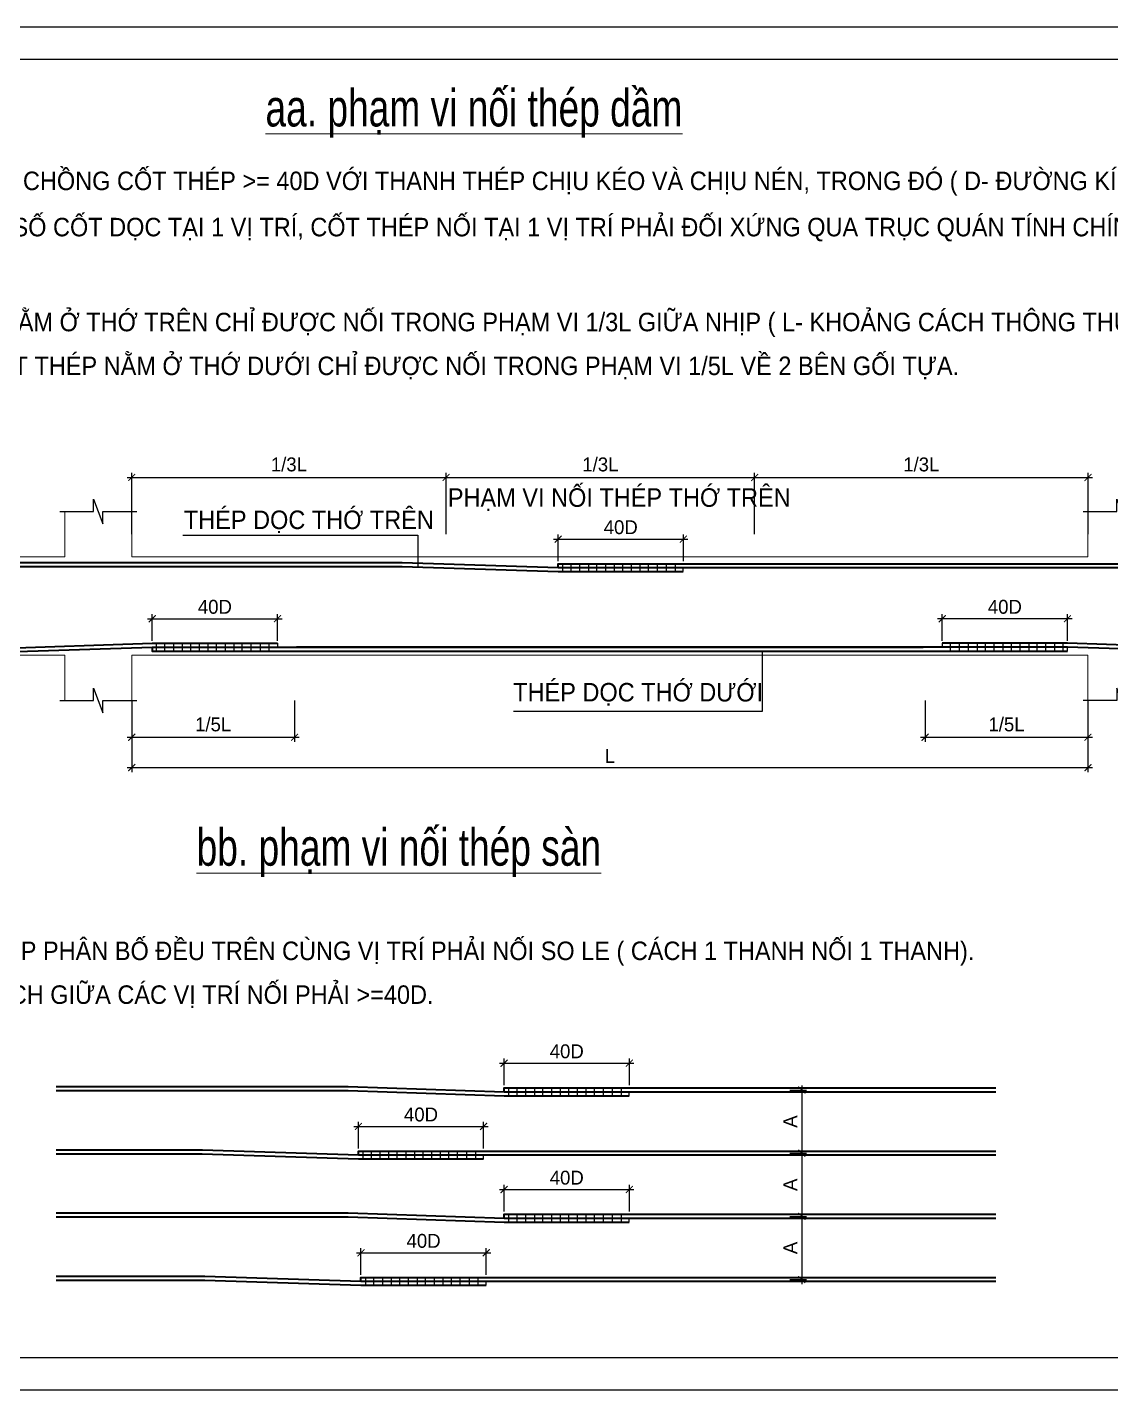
# Model space of a CAD drawing. Extents: x -1855204 to -1466800, y -1308584 to -996495.
# Drawn here: x -1582709 to -1559292, y -1047101 to -1017655 of the extents above; entities that cross this region are included whole.
import ezdxf
from ezdxf.enums import TextEntityAlignment as Align

# ---------------------------------------------------------------- set-up
doc = ezdxf.new("R2010")
doc.units = 0
doc.header["$LTSCALE"] = 150
doc.header["$PDMODE"] = 35
doc.layers.get('0').update_dxf_attribs({"lineweight": 18})
doc.layers.get('Defpoints').update_dxf_attribs({"lineweight": 18})
for name, color, linetype, lineweight in [('05.Text', 253, 'Continuous', 18), ('11.Khung bo', 32, 'Continuous', 50), ('12.Khung', 36, 'Continuous', 25), ('4', 4, 'Continuous', 35), ('LS-TEXT', 60, 'Continuous', 20)]:
    doc.layers.add(name, color=color, linetype=linetype, lineweight=lineweight)
for name, color, linetype in [('DIM', 1, 'Continuous'), ('KT', 8, 'Continuous'), ('TEXT', 2, 'Continuous'), ('TUONG', 31, 'Continuous')]:
    doc.layers.add(name, color=color, linetype=linetype)
doc.styles.add('AVANTH', font='')
doc.styles.add('KCVN-LEADER', font='vnromadi.shx', dxfattribs={"width": 0.7, "height": 4})
doc.styles.get('AVANTH').set_extended_font_data('.VnAvantH')
doc.dimstyles.new('LI50', dxfattribs={"dimscale": 100, "dimtxt": 3, "dimasz": 1.5, "dimexe": 1, "dimexo": 0, "dimgap": 1, "dimtad": 1, "dimdec": 0, "dimlfac": 0.5, "dimzin": 0, "dimdsep": 46, "dimtxsty": 'AVANTH', "dimblk1": 'ARCHTICK', "dimblk2": 'ARCHTICK', "dimsah": 1, "dimcen": 0, "dimdle": 1, "dimclrd": 8, "dimclre": 8, "dimclrt": 256, "dimadec": 0, "dimazin": 0, "dimtfac": 0.5, "dimtdec": 0, "dimtmove": 0, "dimatfit": 3, "dimldrblk": 'ARCHTICK', "dimfxl": 1, "dimtolj": 1, "dimtzin": 0, "dimarcsym": 0})

# ---------------------------------------------------------------- blocks, each defined once
blk = doc.blocks.new('_ArchTick')
at = {"layer": 'DIM', "color": 0, "const_width": 0.15}
blk.add_lwpolyline([(-0.5, -0.5), (0.5, 0.5)], dxfattribs=at)
blk = doc.blocks.new('*D142')
at = {"layer": 'Defpoints', "color": 0, "transparency": 16777216}
for p in [(-1562934, -1030438), (-1562934, -1030912), (-1560227, -1030912)]:
    blk.add_point(p, dxfattribs=at)
at = {"layer": 'TEXT', "color": 8, "lineweight": -2, "transparency": 16777216}
for p, q in [((-1560127, -1030438), (-1563034, -1030438)), ((-1562934, -1030912), (-1562934, -1030338)), ((-1560227, -1030912), (-1560227, -1030338))]:
    blk.add_line(p, q, dxfattribs=at)
at = {"layer": 'TEXT', "color": 8, "lineweight": -2, "transparency": 16777216, "xscale": 150, "yscale": 150, "zscale": 150, "rotation": 180}
blk.add_blockref('_ArchTick', (-1562934, -1030438), dxfattribs=at)
at = {"layer": 'TEXT', "color": 8, "lineweight": -2, "transparency": 16777216, "xscale": 150, "yscale": 150, "zscale": 150}
blk.add_blockref('_ArchTick', (-1560227, -1030438), dxfattribs=at)
at = {"layer": 'TEXT', "transparency": 16777216, "insert": (-1561580, -1030182), "char_height": 300, "attachment_point": 5, "style": 'AVANTH'}
blk.add_mtext('\\A1;40d', dxfattribs=at)
blk = doc.blocks.new('*D143')
at = {"layer": 'Defpoints', "color": 0, "transparency": 16777216}
for p in [(-1580451, -1032207), (-1559784, -1032207), (-1559784, -1033656)]:
    blk.add_point(p, dxfattribs=at)
at = {"layer": 'TEXT', "color": 8, "lineweight": -2, "transparency": 16777216}
for p, q in [((-1580451, -1032207), (-1580451, -1033756)), ((-1559784, -1032207), (-1559784, -1033756)), ((-1580551, -1033656), (-1559684, -1033656))]:
    blk.add_line(p, q, dxfattribs=at)
at = {"layer": 'TEXT', "color": 8, "lineweight": -2, "transparency": 16777216, "xscale": 150, "yscale": 150, "zscale": 150, "rotation": 180}
blk.add_blockref('_ArchTick', (-1580451, -1033656), dxfattribs=at)
at = {"layer": 'TEXT', "color": 8, "lineweight": -2, "transparency": 16777216, "xscale": 150, "yscale": 150, "zscale": 150}
blk.add_blockref('_ArchTick', (-1559784, -1033656), dxfattribs=at)
at = {"layer": 'TEXT', "transparency": 16777216, "insert": (-1570117, -1033406), "char_height": 300, "attachment_point": 5, "style": 'AVANTH'}
blk.add_mtext('\\A1;L', dxfattribs=at)
blk = doc.blocks.new('*D144')
at = {"layer": 'Defpoints', "color": 0, "transparency": 16777216}
for p in [(-1563304, -1032207), (-1559784, -1032207), (-1559784, -1032999)]:
    blk.add_point(p, dxfattribs=at)
at = {"layer": 'TEXT', "color": 8, "lineweight": -2, "transparency": 16777216}
for p, q in [((-1563304, -1032207), (-1563304, -1033099)), ((-1559784, -1032207), (-1559784, -1033099)), ((-1563404, -1032999), (-1559684, -1032999))]:
    blk.add_line(p, q, dxfattribs=at)
at = {"layer": 'TEXT', "color": 8, "lineweight": -2, "transparency": 16777216, "xscale": 150, "yscale": 150, "zscale": 150, "rotation": 180}
blk.add_blockref('_ArchTick', (-1563304, -1032999), dxfattribs=at)
at = {"layer": 'TEXT', "color": 8, "lineweight": -2, "transparency": 16777216, "xscale": 150, "yscale": 150, "zscale": 150}
blk.add_blockref('_ArchTick', (-1559784, -1032999), dxfattribs=at)
at = {"layer": 'TEXT', "transparency": 16777216, "insert": (-1561544, -1032723), "char_height": 300, "attachment_point": 5, "style": 'AVANTH'}
blk.add_mtext('\\A1;1/5L', dxfattribs=at)
blk = doc.blocks.new('*D157')
at = {"layer": 'Defpoints', "color": 0, "transparency": 16777216}
for p in [(-1580451, -1032207), (-1576931, -1032207), (-1576931, -1032999)]:
    blk.add_point(p, dxfattribs=at)
at = {"layer": 'TEXT', "color": 8, "lineweight": -2, "transparency": 16777216}
for p, q in [((-1580451, -1032207), (-1580451, -1033099)), ((-1576931, -1032207), (-1576931, -1033099)), ((-1580551, -1032999), (-1576831, -1032999))]:
    blk.add_line(p, q, dxfattribs=at)
at = {"layer": 'TEXT', "color": 8, "lineweight": -2, "transparency": 16777216, "xscale": 150, "yscale": 150, "zscale": 150, "rotation": 180}
blk.add_blockref('_ArchTick', (-1580451, -1032999), dxfattribs=at)
at = {"layer": 'TEXT', "color": 8, "lineweight": -2, "transparency": 16777216, "xscale": 150, "yscale": 150, "zscale": 150}
blk.add_blockref('_ArchTick', (-1576931, -1032999), dxfattribs=at)
at = {"layer": 'TEXT', "transparency": 16777216, "insert": (-1578691, -1032723), "char_height": 300, "attachment_point": 5, "style": 'AVANTH'}
blk.add_mtext('\\A1;1/5L', dxfattribs=at)
blk = doc.blocks.new('*D145')
at = {"layer": 'Defpoints', "color": 0, "transparency": 16777216}
for p in [(-1577301, -1030438), (-1580008, -1030912), (-1577301, -1030912)]:
    blk.add_point(p, dxfattribs=at)
at = {"layer": 'TEXT', "color": 8, "lineweight": -2, "transparency": 16777216}
for p, q in [((-1580108, -1030438), (-1577201, -1030438)), ((-1580008, -1030912), (-1580008, -1030338)), ((-1577301, -1030912), (-1577301, -1030338))]:
    blk.add_line(p, q, dxfattribs=at)
at = {"layer": 'TEXT', "color": 8, "lineweight": -2, "transparency": 16777216, "xscale": 150, "yscale": 150, "zscale": 150, "rotation": 180}
blk.add_blockref('_ArchTick', (-1580008, -1030438), dxfattribs=at)
at = {"layer": 'TEXT', "color": 8, "lineweight": -2, "transparency": 16777216, "xscale": 150, "yscale": 150, "zscale": 150}
blk.add_blockref('_ArchTick', (-1577301, -1030438), dxfattribs=at)
at = {"layer": 'TEXT', "transparency": 16777216, "insert": (-1578654, -1030182), "char_height": 300, "attachment_point": 5, "style": 'AVANTH'}
blk.add_mtext('\\A1;40d', dxfattribs=at)
blk = doc.blocks.new('*D146')
at = {"layer": 'Defpoints', "color": 0, "transparency": 16777216}
for p in [(-1568529, -1028717), (-1571235, -1029192), (-1568529, -1029192)]:
    blk.add_point(p, dxfattribs=at)
at = {"layer": 'TEXT', "color": 8, "lineweight": -2, "transparency": 16777216}
for p, q in [((-1571335, -1028717), (-1568429, -1028717)), ((-1571235, -1029192), (-1571235, -1028617)), ((-1568529, -1029192), (-1568529, -1028617))]:
    blk.add_line(p, q, dxfattribs=at)
at = {"layer": 'TEXT', "color": 8, "lineweight": -2, "transparency": 16777216, "xscale": 150, "yscale": 150, "zscale": 150, "rotation": 180}
blk.add_blockref('_ArchTick', (-1571235, -1028717), dxfattribs=at)
at = {"layer": 'TEXT', "color": 8, "lineweight": -2, "transparency": 16777216, "xscale": 150, "yscale": 150, "zscale": 150}
blk.add_blockref('_ArchTick', (-1568529, -1028717), dxfattribs=at)
at = {"layer": 'TEXT', "transparency": 16777216, "insert": (-1569882, -1028462), "char_height": 300, "attachment_point": 5, "style": 'AVANTH'}
blk.add_mtext('\\A1;40d', dxfattribs=at)
blk = doc.blocks.new('*D147')
at = {"layer": 'Defpoints', "color": 0, "transparency": 16777216}
for p in [(-1559783, -1027384), (-1566988, -1028609), (-1559783, -1028609)]:
    blk.add_point(p, dxfattribs=at)
at = {"layer": 'TEXT', "color": 8, "lineweight": -2, "transparency": 16777216}
for p, q in [((-1566988, -1028609), (-1566988, -1027284)), ((-1559783, -1028609), (-1559783, -1027284)), ((-1567088, -1027384), (-1559683, -1027384))]:
    blk.add_line(p, q, dxfattribs=at)
at = {"layer": 'TEXT', "color": 8, "lineweight": -2, "transparency": 16777216, "xscale": 150, "yscale": 150, "zscale": 150, "rotation": 180}
blk.add_blockref('_ArchTick', (-1566988, -1027384), dxfattribs=at)
at = {"layer": 'TEXT', "color": 8, "lineweight": -2, "transparency": 16777216, "xscale": 150, "yscale": 150, "zscale": 150}
blk.add_blockref('_ArchTick', (-1559783, -1027384), dxfattribs=at)
at = {"layer": 'TEXT', "transparency": 16777216, "insert": (-1563386, -1027105), "char_height": 300, "attachment_point": 5, "style": 'AVANTH'}
blk.add_mtext('\\A1;1/3L', dxfattribs=at)
blk = doc.blocks.new('*D148')
at = {"layer": 'Defpoints', "color": 0, "transparency": 16777216}
for p in [(-1566988, -1027384), (-1573656, -1028609), (-1566988, -1028609)]:
    blk.add_point(p, dxfattribs=at)
at = {"layer": 'TEXT', "color": 8, "lineweight": -2, "transparency": 16777216}
for p, q in [((-1573656, -1028609), (-1573656, -1027284)), ((-1566988, -1028609), (-1566988, -1027284)), ((-1573756, -1027384), (-1566888, -1027384))]:
    blk.add_line(p, q, dxfattribs=at)
at = {"layer": 'TEXT', "color": 8, "lineweight": -2, "transparency": 16777216, "xscale": 150, "yscale": 150, "zscale": 150, "rotation": 180}
blk.add_blockref('_ArchTick', (-1573656, -1027384), dxfattribs=at)
at = {"layer": 'TEXT', "color": 8, "lineweight": -2, "transparency": 16777216, "xscale": 150, "yscale": 150, "zscale": 150}
blk.add_blockref('_ArchTick', (-1566988, -1027384), dxfattribs=at)
at = {"layer": 'TEXT', "transparency": 16777216, "insert": (-1570322, -1027105), "char_height": 300, "attachment_point": 5, "style": 'AVANTH'}
blk.add_mtext('\\A1;1/3L', dxfattribs=at)
blk = doc.blocks.new('*D149')
at = {"layer": 'Defpoints', "color": 0, "transparency": 16777216}
for p in [(-1573656, -1027384), (-1580451, -1028609), (-1573656, -1028609)]:
    blk.add_point(p, dxfattribs=at)
at = {"layer": 'TEXT', "color": 8, "lineweight": -2, "transparency": 16777216}
for p, q in [((-1580451, -1028609), (-1580451, -1027284)), ((-1573656, -1028609), (-1573656, -1027284)), ((-1580551, -1027384), (-1573556, -1027384))]:
    blk.add_line(p, q, dxfattribs=at)
at = {"layer": 'TEXT', "color": 8, "lineweight": -2, "transparency": 16777216, "xscale": 150, "yscale": 150, "zscale": 150, "rotation": 180}
blk.add_blockref('_ArchTick', (-1580451, -1027384), dxfattribs=at)
at = {"layer": 'TEXT', "color": 8, "lineweight": -2, "transparency": 16777216, "xscale": 150, "yscale": 150, "zscale": 150}
blk.add_blockref('_ArchTick', (-1573656, -1027384), dxfattribs=at)
at = {"layer": 'TEXT', "transparency": 16777216, "insert": (-1577054, -1027105), "char_height": 300, "attachment_point": 5, "style": 'AVANTH'}
blk.add_mtext('\\A1;1/3L', dxfattribs=at)
blk = doc.blocks.new('*D150')
at = {"layer": 'Defpoints', "color": 0, "transparency": 16777216}
for p in [(-1572790, -1044140), (-1575496, -1044615), (-1572790, -1044615)]:
    blk.add_point(p, dxfattribs=at)
at = {"layer": 'TEXT', "color": 8, "lineweight": -2, "transparency": 16777216}
for p, q in [((-1575596, -1044140), (-1572690, -1044140)), ((-1575496, -1044615), (-1575496, -1044040)), ((-1572790, -1044615), (-1572790, -1044040))]:
    blk.add_line(p, q, dxfattribs=at)
at = {"layer": 'TEXT', "color": 8, "lineweight": -2, "transparency": 16777216, "xscale": 150, "yscale": 150, "zscale": 150, "rotation": 180}
blk.add_blockref('_ArchTick', (-1575496, -1044140), dxfattribs=at)
at = {"layer": 'TEXT', "color": 8, "lineweight": -2, "transparency": 16777216, "xscale": 150, "yscale": 150, "zscale": 150}
blk.add_blockref('_ArchTick', (-1572790, -1044140), dxfattribs=at)
at = {"layer": 'TEXT', "transparency": 16777216, "insert": (-1574143, -1043885), "char_height": 300, "attachment_point": 5, "style": 'AVANTH'}
blk.add_mtext('\\A1;40d', dxfattribs=at)
blk = doc.blocks.new('*D151')
at = {"layer": 'Defpoints', "color": 0, "transparency": 16777216}
for p in [(-1566229, -1043354), (-1566229, -1044719), (-1565969, -1044719)]:
    blk.add_point(p, dxfattribs=at)
at = {"layer": 'TEXT', "color": 8, "lineweight": -2, "transparency": 16777216}
for p, q in [((-1565969, -1043254), (-1565969, -1044819)), ((-1566229, -1043354), (-1565869, -1043354)), ((-1566229, -1044719), (-1565869, -1044719))]:
    blk.add_line(p, q, dxfattribs=at)
at = {"layer": 'TEXT', "color": 8, "lineweight": -2, "transparency": 16777216, "xscale": 150, "yscale": 150, "zscale": 150}
for p, rotation in [((-1565969, -1043354), 90), ((-1565969, -1044719), 270)]:
    blk.add_blockref('_ArchTick', p, dxfattribs=dict(at, rotation=rotation))
at = {"layer": 'TEXT', "transparency": 16777216, "insert": (-1566219, -1044036), "char_height": 300, "attachment_point": 5, "rotation": 90, "style": 'AVANTH'}
blk.add_mtext('\\A1;a', dxfattribs=at)
blk = doc.blocks.new('*D152')
at = {"layer": 'Defpoints', "color": 0, "transparency": 16777216}
for p in [(-1566229, -1041988), (-1566229, -1043354), (-1565969, -1043354)]:
    blk.add_point(p, dxfattribs=at)
at = {"layer": 'TEXT', "color": 8, "lineweight": -2, "transparency": 16777216}
for p, q in [((-1566229, -1041988), (-1565869, -1041988)), ((-1565969, -1041888), (-1565969, -1043454)), ((-1566229, -1043354), (-1565869, -1043354))]:
    blk.add_line(p, q, dxfattribs=at)
at = {"layer": 'TEXT', "color": 8, "lineweight": -2, "transparency": 16777216, "xscale": 150, "yscale": 150, "zscale": 150}
for p, rotation in [((-1565969, -1041988), 90), ((-1565969, -1043354), 270)]:
    blk.add_blockref('_ArchTick', p, dxfattribs=dict(at, rotation=rotation))
at = {"layer": 'TEXT', "transparency": 16777216, "insert": (-1566219, -1042671), "char_height": 300, "attachment_point": 5, "rotation": 90, "style": 'AVANTH'}
blk.add_mtext('\\A1;a', dxfattribs=at)
blk = doc.blocks.new('*D153')
at = {"layer": 'Defpoints', "color": 0, "transparency": 16777216}
for p in [(-1566229, -1040623), (-1566229, -1041988), (-1565969, -1041988)]:
    blk.add_point(p, dxfattribs=at)
at = {"layer": 'TEXT', "color": 8, "lineweight": -2, "transparency": 16777216}
for p, q in [((-1565969, -1040523), (-1565969, -1042088)), ((-1566229, -1040623), (-1565869, -1040623)), ((-1566229, -1041988), (-1565869, -1041988))]:
    blk.add_line(p, q, dxfattribs=at)
at = {"layer": 'TEXT', "color": 8, "lineweight": -2, "transparency": 16777216, "xscale": 150, "yscale": 150, "zscale": 150}
for p, rotation in [((-1565969, -1040623), 90), ((-1565969, -1041988), 270)]:
    blk.add_blockref('_ArchTick', p, dxfattribs=dict(at, rotation=rotation))
at = {"layer": 'TEXT', "transparency": 16777216, "insert": (-1566219, -1041305), "char_height": 300, "attachment_point": 5, "rotation": 90, "style": 'AVANTH'}
blk.add_mtext('\\A1;a', dxfattribs=at)
blk = doc.blocks.new('*D154')
at = {"layer": 'Defpoints', "color": 0, "transparency": 16777216}
for p in [(-1572846, -1041409), (-1575552, -1041884), (-1572846, -1041884)]:
    blk.add_point(p, dxfattribs=at)
at = {"layer": 'TEXT', "color": 8, "lineweight": -2, "transparency": 16777216}
for p, q in [((-1575652, -1041409), (-1572746, -1041409)), ((-1575552, -1041884), (-1575552, -1041309)), ((-1572846, -1041884), (-1572846, -1041309))]:
    blk.add_line(p, q, dxfattribs=at)
at = {"layer": 'TEXT', "color": 8, "lineweight": -2, "transparency": 16777216, "xscale": 150, "yscale": 150, "zscale": 150, "rotation": 180}
blk.add_blockref('_ArchTick', (-1575552, -1041409), dxfattribs=at)
at = {"layer": 'TEXT', "color": 8, "lineweight": -2, "transparency": 16777216, "xscale": 150, "yscale": 150, "zscale": 150}
blk.add_blockref('_ArchTick', (-1572846, -1041409), dxfattribs=at)
at = {"layer": 'TEXT', "transparency": 16777216, "insert": (-1574199, -1041154), "char_height": 300, "attachment_point": 5, "style": 'AVANTH'}
blk.add_mtext('\\A1;40d', dxfattribs=at)
blk = doc.blocks.new('*D155')
at = {"layer": 'Defpoints', "color": 0, "transparency": 16777216}
for p in [(-1569696, -1042774), (-1572403, -1043249), (-1569696, -1043249)]:
    blk.add_point(p, dxfattribs=at)
at = {"layer": 'TEXT', "color": 8, "lineweight": -2, "transparency": 16777216}
for p, q in [((-1572403, -1043249), (-1572403, -1042674)), ((-1569696, -1043249), (-1569696, -1042674)), ((-1572503, -1042774), (-1569596, -1042774))]:
    blk.add_line(p, q, dxfattribs=at)
at = {"layer": 'TEXT', "color": 8, "lineweight": -2, "transparency": 16777216, "xscale": 150, "yscale": 150, "zscale": 150, "rotation": 180}
blk.add_blockref('_ArchTick', (-1572403, -1042774), dxfattribs=at)
at = {"layer": 'TEXT', "color": 8, "lineweight": -2, "transparency": 16777216, "xscale": 150, "yscale": 150, "zscale": 150}
blk.add_blockref('_ArchTick', (-1569696, -1042774), dxfattribs=at)
at = {"layer": 'TEXT', "transparency": 16777216, "insert": (-1571049, -1042519), "char_height": 300, "attachment_point": 5, "style": 'AVANTH'}
blk.add_mtext('\\A1;40d', dxfattribs=at)
blk = doc.blocks.new('*D156')
at = {"layer": 'Defpoints', "color": 0, "transparency": 16777216}
for p in [(-1569696, -1040043), (-1572403, -1040518), (-1569696, -1040518)]:
    blk.add_point(p, dxfattribs=at)
at = {"layer": 'TEXT', "color": 8, "lineweight": -2, "transparency": 16777216}
for p, q in [((-1572403, -1040518), (-1572403, -1039943)), ((-1569696, -1040518), (-1569696, -1039943)), ((-1572503, -1040043), (-1569596, -1040043))]:
    blk.add_line(p, q, dxfattribs=at)
at = {"layer": 'TEXT', "color": 8, "lineweight": -2, "transparency": 16777216, "xscale": 150, "yscale": 150, "zscale": 150, "rotation": 180}
blk.add_blockref('_ArchTick', (-1572403, -1040043), dxfattribs=at)
at = {"layer": 'TEXT', "color": 8, "lineweight": -2, "transparency": 16777216, "xscale": 150, "yscale": 150, "zscale": 150}
blk.add_blockref('_ArchTick', (-1569696, -1040043), dxfattribs=at)
at = {"layer": 'TEXT', "transparency": 16777216, "insert": (-1571049, -1039788), "char_height": 300, "attachment_point": 5, "style": 'AVANTH'}
blk.add_mtext('\\A1;40d', dxfattribs=at)
blk = doc.blocks.new('100')
at = {"layer": '11.Khung bo', "const_width": 26.7}
blk.add_lwpolyline([(1860913, -945240), (1860913, -916940), (1896063, -916940), (1896063, -945240)], close=True, dxfattribs=at)
at = {"layer": '12.Khung', "color": 1}
blk.add_lwpolyline([(1901579, -945940), (1901579, -916240), (1859580, -916240), (1859580, -945940)], close=True, dxfattribs=at)

msp = doc.modelspace()

# ---------------------------------------------------------------- linework, layer by layer
for p, q in [((-1581898.4, -1029100.1), (-1581898.4, -1028117.5)), ((-1580451.1, -1029100.1), (-1580451.1, -1028117.5)), ((-1559783.7, -1029100.1), (-1559783.7, -1028117.5)), ((-1583602, -1029100.1), (-1581898.4, -1029100.1)), ((-1580451.1, -1029100.1), (-1559783.7, -1029100.1)), ((-1583602, -1031224.3), (-1581898.4, -1031224.3)), ((-1581898.4, -1031224.3), (-1581898.4, -1032206.9)), ((-1580451.1, -1031224.3), (-1559783.7, -1031224.3)), ((-1580451.1, -1031224.3), (-1580451.1, -1032206.9)), ((-1559783.7, -1031224.3), (-1559783.7, -1032206.9))]:
    msp.add_line(p, q)
at = {"layer": '4', "color": 2, "linetype": 'Continuous', "elevation": 0}
for points in [[(-1583602, -1029223.6), (-1574608.2, -1029223.6), (-1571235.3, -1029333.3), (-1556302.6, -1029333.3)], [(-1583602, -1029309.4), (-1574609.7, -1029309.4), (-1571236.8, -1029419), (-1568530.7, -1029419)], [(-1571235.3, -1029333.3), (-1571235.3, -1029251.2), (-1556302.6, -1029251.2)], [(-1583602, -1031077.5), (-1583381.8, -1031077.5), (-1580008.9, -1030967.9), (-1577302.9, -1030967.9)], [(-1583602, -1031163.2), (-1583380.4, -1031163.2), (-1580007.5, -1031053.6), (-1563345, -1031053.6)], [(-1580007.5, -1031053.6), (-1580007.5, -1031135.7), (-1560228.7, -1031135.7)], [(-1556302.6, -1031163.2), (-1556854.4, -1031163.2), (-1560227.3, -1031053.6), (-1576889.8, -1031053.6)], [(-1556302.6, -1031077.5), (-1556852.9, -1031077.5), (-1560225.8, -1030967.9), (-1562931.9, -1030967.9)], [(-1582083.7, -1040549.7), (-1575775.4, -1040549.7), (-1572402.5, -1040659.4), (-1561775.7, -1040659.4)], [(-1572402.5, -1040659.4), (-1572402.5, -1040577.3), (-1561775.7, -1040577.3)], [(-1582083.7, -1040635.4), (-1575776.9, -1040635.4), (-1572404, -1040745.1), (-1569697.9, -1040745.1)], [(-1582083.7, -1041915.2), (-1578924.9, -1041915.2), (-1575552, -1042024.9), (-1561775.7, -1042024.9)], [(-1582083.7, -1042000.9), (-1578926.3, -1042000.9), (-1575553.4, -1042110.6), (-1572847.3, -1042110.6)], [(-1575552, -1042024.9), (-1575552, -1041942.8), (-1561775.7, -1041942.8)], [(-1582083.7, -1043280.7), (-1575775.4, -1043280.7), (-1572402.5, -1043390.4), (-1561775.7, -1043390.4)], [(-1582083.7, -1043366.5), (-1575776.9, -1043366.5), (-1572404, -1043476.1), (-1569697.9, -1043476.1)], [(-1572402.5, -1043390.4), (-1572402.5, -1043308.3), (-1561775.7, -1043308.3)], [(-1582083.7, -1044646.2), (-1578869, -1044646.2), (-1575496.1, -1044755.9), (-1561775.7, -1044755.9)], [(-1582083.7, -1044732), (-1578870.4, -1044732), (-1575497.5, -1044841.6), (-1572791.4, -1044841.6)], [(-1575496.1, -1044755.9), (-1575496.1, -1044673.8), (-1561775.7, -1044673.8)]]:
    msp.add_lwpolyline(points, dxfattribs=at)
at = {"layer": 'KT', "elevation": 0}
for points in [[(-1582005.1, -1028117.5), (-1581275.1, -1028117.5), (-1581275.1, -1027850.5), (-1581074.4, -1028384.5), (-1581074.4, -1028117.5), (-1580344.4, -1028117.5)], [(-1559890.4, -1028117.5), (-1559160.4, -1028117.5), (-1559160.4, -1027850.5), (-1558959.7, -1028384.5), (-1558959.7, -1028117.5), (-1558229.7, -1028117.5)], [(-1582005.1, -1032206.9), (-1581275.1, -1032206.9), (-1581275.1, -1031939.9), (-1581074.4, -1032473.9), (-1581074.4, -1032206.9), (-1580344.4, -1032206.9)], [(-1558229.7, -1032206.9), (-1558959.7, -1032206.9), (-1558959.7, -1032473.9), (-1559160.4, -1031939.9), (-1559160.4, -1032206.9), (-1559890.4, -1032206.9)]]:
    msp.add_lwpolyline(points, dxfattribs=at)
at = {"layer": 'TEXT', "elevation": 0}
for points in [[(-1579347, -1028630.6), (-1574266, -1028630.6), (-1574266, -1029298.4)], [(-1572199.2, -1032438.2), (-1566818.5, -1032438.2), (-1566818.5, -1031135.7)]]:
    msp.add_lwpolyline(points, dxfattribs=at)
at = {"layer": 'TUONG', "color": 7}
for p, q in [((-1571140.4, -1029251.2), (-1571140.4, -1029419)), ((-1570962.3, -1029251.2), (-1570962.3, -1029419)), ((-1570770.9, -1029251.2), (-1570770.9, -1029419)), ((-1570582.3, -1029251.2), (-1570582.3, -1029419)), ((-1570404.2, -1029251.2), (-1570404.2, -1029419)), ((-1570212.8, -1029251.2), (-1570212.8, -1029419)), ((-1570024.2, -1029251.2), (-1570024.2, -1029419)), ((-1569846.1, -1029251.2), (-1569846.1, -1029419)), ((-1569654.7, -1029251.2), (-1569654.7, -1029419)), ((-1569467.4, -1029251.2), (-1569467.4, -1029419)), ((-1569289.4, -1029251.2), (-1569289.4, -1029419)), ((-1569098, -1029251.2), (-1569098, -1029419)), ((-1568898.7, -1029251.2), (-1568898.7, -1029419)), ((-1568707.4, -1029251.2), (-1568707.4, -1029419)), ((-1568530.7, -1029419), (-1568530.7, -1029333.3)), ((-1579912.5, -1031135.7), (-1579912.5, -1030967.9)), ((-1579734.5, -1031135.7), (-1579734.5, -1030967.9)), ((-1579543.1, -1031135.7), (-1579543.1, -1030967.9)), ((-1579354.4, -1031135.7), (-1579354.4, -1030967.9)), ((-1579176.4, -1031135.7), (-1579176.4, -1030967.9)), ((-1578985, -1031135.7), (-1578985, -1030967.9)), ((-1578796.3, -1031135.7), (-1578796.3, -1030967.9)), ((-1578618.3, -1031135.7), (-1578618.3, -1030967.9)), ((-1578426.9, -1031135.7), (-1578426.9, -1030967.9)), ((-1578239.6, -1031135.7), (-1578239.6, -1030967.9)), ((-1578061.5, -1031135.7), (-1578061.5, -1030967.9)), ((-1577870.2, -1031135.7), (-1577870.2, -1030967.9)), ((-1577670.9, -1031135.7), (-1577670.9, -1030967.9)), ((-1577479.5, -1031135.7), (-1577479.5, -1030967.9)), ((-1577302.9, -1030967.9), (-1577302.9, -1031053.6)), ((-1562931.9, -1030967.9), (-1562931.9, -1031053.6)), ((-1562755.2, -1031135.7), (-1562755.2, -1030967.9)), ((-1562563.9, -1031135.7), (-1562563.9, -1030967.9)), ((-1562364.6, -1031135.7), (-1562364.6, -1030967.9)), ((-1562173.2, -1031135.7), (-1562173.2, -1030967.9)), ((-1561995.2, -1031135.7), (-1561995.2, -1030967.9)), ((-1561807.9, -1031135.7), (-1561807.9, -1030967.9)), ((-1561616.5, -1031135.7), (-1561616.5, -1030967.9)), ((-1561438.4, -1031135.7), (-1561438.4, -1030967.9)), ((-1561249.8, -1031135.7), (-1561249.8, -1030967.9)), ((-1561058.4, -1031135.7), (-1561058.4, -1030967.9)), ((-1560880.3, -1031135.7), (-1560880.3, -1030967.9)), ((-1560691.7, -1031135.7), (-1560691.7, -1030967.9)), ((-1560500.3, -1031135.7), (-1560500.3, -1030967.9)), ((-1560322.2, -1031135.7), (-1560322.2, -1030967.9)), ((-1560228.7, -1031135.7), (-1560228.7, -1031053.6)), ((-1572307.6, -1040577.3), (-1572307.6, -1040745.1)), ((-1572129.5, -1040577.3), (-1572129.5, -1040745.1)), ((-1571938.1, -1040577.3), (-1571938.1, -1040745.1)), ((-1571749.5, -1040577.3), (-1571749.5, -1040745.1)), ((-1571571.4, -1040577.3), (-1571571.4, -1040745.1)), ((-1571380, -1040577.3), (-1571380, -1040745.1)), ((-1571191.4, -1040577.3), (-1571191.4, -1040745.1)), ((-1571013.3, -1040577.3), (-1571013.3, -1040745.1)), ((-1570822, -1040577.3), (-1570822, -1040745.1)), ((-1570634.6, -1040577.3), (-1570634.6, -1040745.1)), ((-1570456.6, -1040577.3), (-1570456.6, -1040745.1)), ((-1570265.2, -1040577.3), (-1570265.2, -1040745.1)), ((-1570065.9, -1040577.3), (-1570065.9, -1040745.1)), ((-1569874.6, -1040577.3), (-1569874.6, -1040745.1)), ((-1569697.9, -1040745.1), (-1569697.9, -1040659.4)), ((-1575457, -1041942.8), (-1575457, -1042110.6)), ((-1575278.9, -1041942.8), (-1575278.9, -1042110.6)), ((-1575087.6, -1041942.8), (-1575087.6, -1042110.6)), ((-1574898.9, -1041942.8), (-1574898.9, -1042110.6)), ((-1574720.8, -1041942.8), (-1574720.8, -1042110.6)), ((-1574529.5, -1041942.8), (-1574529.5, -1042110.6)), ((-1574340.8, -1041942.8), (-1574340.8, -1042110.6)), ((-1574162.7, -1041942.8), (-1574162.7, -1042110.6)), ((-1573971.4, -1041942.8), (-1573971.4, -1042110.6)), ((-1573784.1, -1041942.8), (-1573784.1, -1042110.6)), ((-1573606, -1041942.8), (-1573606, -1042110.6)), ((-1573414.6, -1041942.8), (-1573414.6, -1042110.6)), ((-1573215.3, -1041942.8), (-1573215.3, -1042110.6)), ((-1573024, -1041942.8), (-1573024, -1042110.6)), ((-1572847.3, -1042110.6), (-1572847.3, -1042024.9)), ((-1572307.6, -1043308.3), (-1572307.6, -1043476.1)), ((-1572129.5, -1043308.3), (-1572129.5, -1043476.1)), ((-1571938.1, -1043308.3), (-1571938.1, -1043476.1)), ((-1571749.5, -1043308.3), (-1571749.5, -1043476.1)), ((-1571571.4, -1043308.3), (-1571571.4, -1043476.1)), ((-1571380, -1043308.3), (-1571380, -1043476.1)), ((-1571191.4, -1043308.3), (-1571191.4, -1043476.1)), ((-1571013.3, -1043308.3), (-1571013.3, -1043476.1)), ((-1570822, -1043308.3), (-1570822, -1043476.1)), ((-1570634.6, -1043308.3), (-1570634.6, -1043476.1)), ((-1570456.6, -1043308.3), (-1570456.6, -1043476.1)), ((-1570265.2, -1043308.3), (-1570265.2, -1043476.1)), ((-1570065.9, -1043308.3), (-1570065.9, -1043476.1)), ((-1569874.6, -1043308.3), (-1569874.6, -1043476.1)), ((-1569697.9, -1043476.1), (-1569697.9, -1043390.4)), ((-1575401.1, -1044673.8), (-1575401.1, -1044841.6)), ((-1575223, -1044673.8), (-1575223, -1044841.6)), ((-1575031.7, -1044673.8), (-1575031.7, -1044841.6)), ((-1574843, -1044673.8), (-1574843, -1044841.6)), ((-1574664.9, -1044673.8), (-1574664.9, -1044841.6)), ((-1574473.6, -1044673.8), (-1574473.6, -1044841.6)), ((-1574284.9, -1044673.8), (-1574284.9, -1044841.6)), ((-1574106.8, -1044673.8), (-1574106.8, -1044841.6)), ((-1573915.5, -1044673.8), (-1573915.5, -1044841.6)), ((-1573728.1, -1044673.8), (-1573728.1, -1044841.6)), ((-1573550.1, -1044673.8), (-1573550.1, -1044841.6)), ((-1573358.7, -1044673.8), (-1573358.7, -1044841.6)), ((-1573159.4, -1044673.8), (-1573159.4, -1044841.6)), ((-1572968.1, -1044673.8), (-1572968.1, -1044841.6)), ((-1572791.4, -1044841.6), (-1572791.4, -1044755.9))]:
    msp.add_line(p, q, dxfattribs=at)

# ---------------------------------------------------------------- block references
at = {"layer": '05.Text', "xscale": 0.991454545641318, "yscale": 0.991454545641318, "zscale": 0.9914545456793755}
msp.add_blockref('100', (-3433955, -109244.3), dxfattribs=at)

# ---------------------------------------------------------------- texts
at = {"layer": 'LS-TEXT', "color": 60, "style": 'KCVN-LEADER', "width": 0.75}
for s, p in [('%%Uaa. ph¹m vi nèi thÐp dÇm', (-1577560.2, -1019398.4)), ('%%Ubb. ph¹m vi nèi thÐp sµn', (-1579049, -1035374.9))]:
    msp.add_text(s, height=800, dxfattribs=at).set_placement(p, align=Align.MIDDLE_LEFT)
at = {"layer": 'LS-TEXT', "linetype": 'Continuous', "style": 'AVANTH', "width": 0.95}
for s, p in [('- ChiÒu dµi ®o¹n nèi chång cèt thÐp >= 40d víi THANH THÐP CHÞU KÐO vµ CHÞU NÐN, trong ®ã ( d- ®\xadêng kÝnh thÐp nèi).', (-1588477.3, -1021174.5)), ('- Kh«ng nèi qu¸ 1/2 sè cèt däc t¹i 1 vÞ trÝ, cèt thÐp nèi t¹i 1 vÞ trÝ ph¶i ®èi xøng qua trôc qu¸n tÝnh chÝnh cña tiÕt ', (-1588477.3, -1022173.5)), ('- §èi víi cèt thÐp n»m ë thí trªn chØ ®\xadîc nèi trong ph¹m vi 1/3L gi÷a nhÞp ( L- Kho¶ng c¸ch th«ng thuû gi÷a 2 mÐp', (-1588403.2, -1024225.4)), ('gèi tùa ). §èi víi cèt thÐp n»m ë thí d\xadíi chØ ®\xadîc nèi trong ph¹m vi 1/5L vÒ 2 bªn gèi tùa.', (-1588618.3, -1025172)), ('Ph¹m vi nèi thÐp thí trªn', (-1573618.5, -1028018.6)), ('ThÐp däc thí trªn', (-1579325, -1028499.9)), ('ThÐp däc thí d\xadíi', (-1572206.2, -1032225.7)), ('- Víi cèt thÐp ph©n bè ®Òu trªn cïng vÞ trÝ ph¶i nèi so le ( c¸ch 1 thanh nèi 1 thanh).', (-1586447.1, -1037814.7)), ('- Kho¶ng c¸ch gi÷a c¸c vÞ trÝ nèi ph¶i >=40d.', (-1586447.1, -1038761.4))]:
    msp.add_text(s, height=400, dxfattribs=at).set_placement(p)

# ---------------------------------------------------------------- dimensions: what is measured, and where the dimension line sits
at = {"layer": 'TEXT'}
for base, p1, p2, text, picture, middle in [((-1573656.1, -1027383.8), (-1580451.1, -1028608.8), (-1573656.1, -1028608.8), '1/3L', '*D149', (-1577053.6, -1027105.4)), ((-1566987.9, -1027383.8), (-1573656.1, -1028608.8), (-1566987.9, -1028608.8), '1/3L', '*D148', (-1570322, -1027105.4)), ((-1559783.2, -1027383.8), (-1566987.9, -1028608.8), (-1559783.2, -1028608.8), '1/3L', '*D147', (-1563385.5, -1027105.4)), ((-1568528.9, -1028717.4), (-1571235.3, -1029192.1), (-1568528.9, -1029192.1), '40d', '*D146', (-1569882.1, -1028462.2)), ((-1577301.1, -1030437.6), (-1580007.5, -1030912.4), (-1577301.1, -1030912.4), '40d', '*D145', (-1578654.3, -1030182.5)), ((-1559783.7, -1033655.7), (-1580451.1, -1032206.9), (-1559783.7, -1032206.9), 'L', '*D143', (-1570117.4, -1033405.7)), ((-1576931.1, -1032999.2), (-1580451.1, -1032206.9), (-1576931.1, -1032206.9), '1/5L', '*D157', (-1578691.1, -1032723.2)), ((-1559783.7, -1032999.2), (-1563303.7, -1032206.9), (-1559783.7, -1032206.9), '1/5L', '*D144', (-1561543.7, -1032723.2)), ((-1569696.1, -1040043.5), (-1572402.5, -1040518.2), (-1569696.1, -1040518.2), '40d', '*D156', (-1571049.3, -1039788.3)), ((-1572845.5, -1041409), (-1575552, -1041883.7), (-1572845.5, -1041883.7), '40d', '*D154', (-1574198.8, -1041153.8)), ((-1569696.1, -1042774.5), (-1572402.5, -1043249.2), (-1569696.1, -1043249.2), '40d', '*D155', (-1571049.3, -1042519.3)), ((-1572789.6, -1044140), (-1575496.1, -1044614.7), (-1572789.6, -1044614.7), '40d', '*D150', (-1574142.8, -1043884.8))]:
    dim = msp.add_linear_dim(base=base, p1=p1, p2=p2, text=text, dimstyle='LI50', dxfattribs=at)
    dim.commit()
    dim.dimension.update_dxf_attribs({"geometry": picture, "text_midpoint": middle})
for base, p1, p2, angle, text, picture, middle in [((-1562933.7, -1030437.6), (-1560227.3, -1030912.4), (-1562933.7, -1030912.4), 180, '40d', '*D142', (-1561580.5, -1030182.5)), ((-1565969.4, -1041988.1), (-1566229, -1040622.6), (-1566229, -1041988.1), 90, 'a', '*D153', (-1566219.4, -1041305.3)), ((-1565969.4, -1043353.6), (-1566229, -1041988.1), (-1566229, -1043353.6), 90, 'a', '*D152', (-1566219.4, -1042670.8)), ((-1565969.4, -1044719.1), (-1566229, -1043353.6), (-1566229, -1044719.1), 90, 'a', '*D151', (-1566219.4, -1044036.3))]:
    dim = msp.add_linear_dim(base=base, p1=p1, p2=p2, angle=angle, text=text, dimstyle='LI50', dxfattribs=at)
    dim.commit()
    dim.dimension.update_dxf_attribs({"geometry": picture, "text_midpoint": middle})

doc.saveas('drawing.dxf')
